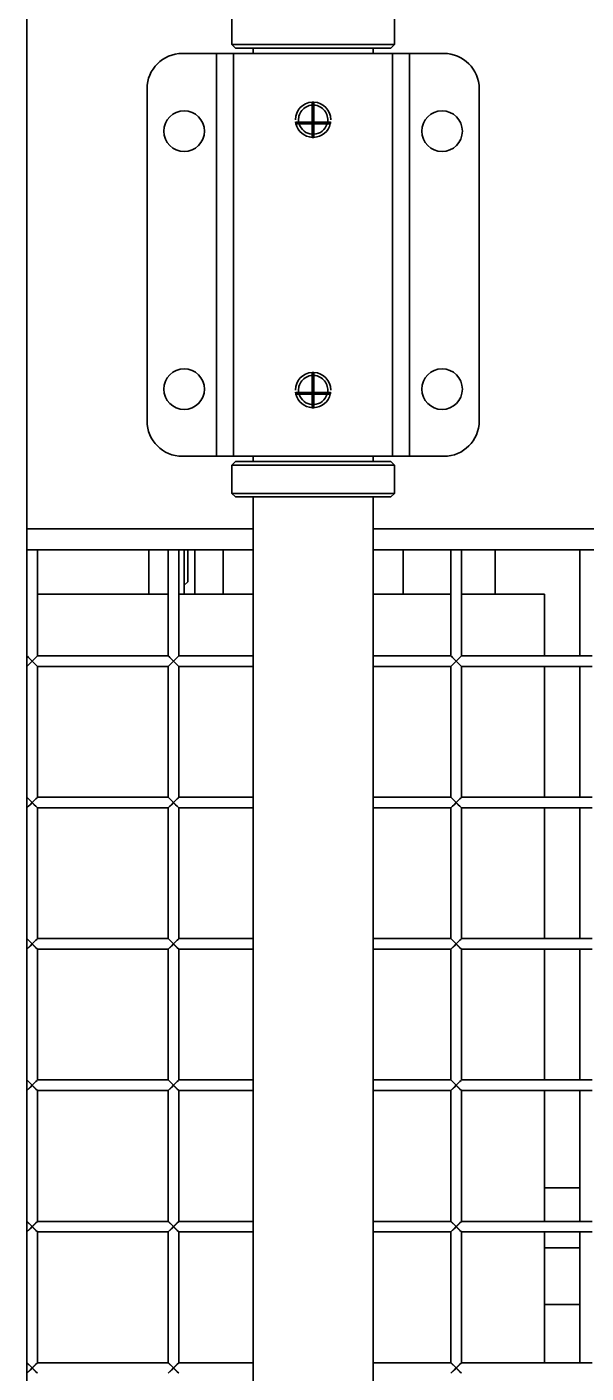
# Model space of a CAD drawing. Header units: millimetres. Extents: x 32496 to 166256, y 3504 to 23939.
# Drawn here: x 145206.7 to 145365, y 14264.9 to 14645.8 of the extents above; entities that cross this region are included whole.
import ezdxf

# ---------------------------------------------------------------- set-up
doc = ezdxf.new("R2010")
doc.units = ezdxf.units.MM
doc.layers.get('0').update_dxf_attribs({"lineweight": 35})

# ---------------------------------------------------------------- blocks, each defined once
blk = doc.blocks.new('8-1250')
at = {"linetype": 'Continuous'}
for p, q in [((-3389.63, -32408.79), (-3389.63, -32248.79)), ((-3331.63, -32265.79), (-3331.63, -32257.79)), ((-3285.63, -32265.79), (-3285.63, -32257.79)), ((-3345.63, -32268.29), (-3271.63, -32268.29)), ((-3335.93, -32268.29), (-3335.93, -32382.29)), ((-3331.63, -32265.79), (-3330.63, -32266.79)), ((-3285.63, -32265.79), (-3331.63, -32265.79)), ((-3331.13, -32268.29), (-3331.13, -32382.29)), ((-3286.63, -32266.79), (-3330.63, -32266.79)), ((-3325.63, -32266.79), (-3325.63, -32268.29)), ((-3291.63, -32266.79), (-3291.63, -32268.29)), ((-3285.63, -32265.79), (-3286.63, -32266.79)), ((-3286.13, -32382.29), (-3286.13, -32268.29)), ((-3281.33, -32382.29), (-3281.33, -32268.29)), ((-3355.63, -32278.29), (-3355.63, -32372.29)), ((-3261.63, -32278.29), (-3261.63, -32372.29)), ((-3308.88, -32287.71), (-3308.88, -32282.05)), ((-3308.63, -32292.04), (-3308.63, -32282.04)), ((-3308.63, -32292.04), (-3308.63, -32282.04)), ((-3308.38, -32282.05), (-3308.38, -32287.71)), ((-3313.54, -32287.96), (-3313.54, -32287.71)), ((-3313.54, -32287.71), (-3308.88, -32287.71)), ((-3313.49, -32288.21), (-3308.88, -32288.21)), ((-3308.88, -32292.03), (-3308.88, -32288.21)), ((-3308.38, -32287.71), (-3303.71, -32287.71)), ((-3308.38, -32288.21), (-3308.38, -32292.03)), ((-3308.38, -32288.21), (-3303.77, -32288.21)), ((-3303.71, -32287.71), (-3303.71, -32287.96)), ((-3308.88, -32364.21), (-3308.88, -32358.55)), ((-3308.63, -32368.54), (-3308.63, -32358.54)), ((-3308.63, -32368.54), (-3308.63, -32358.54)), ((-3308.38, -32358.55), (-3308.38, -32364.21)), ((-3313.54, -32364.46), (-3313.54, -32364.21)), ((-3313.54, -32364.21), (-3308.88, -32364.21)), ((-3313.49, -32364.71), (-3308.88, -32364.71)), ((-3308.88, -32368.53), (-3308.88, -32364.71)), ((-3308.38, -32364.21), (-3303.71, -32364.21)), ((-3308.38, -32364.71), (-3308.38, -32368.53)), ((-3308.38, -32364.71), (-3303.77, -32364.71)), ((-3303.71, -32364.21), (-3303.71, -32364.46)), ((-3271.63, -32382.29), (-3345.63, -32382.29)), ((-3331.63, -32384.79), (-3330.63, -32383.79)), ((-3330.63, -32383.79), (-3286.63, -32383.79)), ((-3325.63, -32382.29), (-3325.63, -32383.79)), ((-3291.63, -32382.29), (-3291.63, -32383.79)), ((-3285.63, -32384.79), (-3286.63, -32383.79)), ((-3331.63, -32392.79), (-3331.63, -32384.79)), ((-3331.63, -32384.79), (-3285.63, -32384.79)), ((-3285.63, -32392.79), (-3285.63, -32384.79)), ((-3331.63, -32392.79), (-3330.63, -32393.79)), ((-3285.63, -32392.79), (-3331.63, -32392.79)), ((-3286.63, -32393.79), (-3330.63, -32393.79)), ((-3325.63, -32393.79), (-3325.63, -33324.79)), ((-3291.63, -32393.79), (-3291.63, -33324.79)), ((-3285.63, -32392.79), (-3286.63, -32393.79)), ((-3325.63, -32402.79), (-3389.63, -32402.79)), ((-2665.63, -32402.79), (-3291.63, -32402.79)), ((-3389.63, -33311.79), (-3389.63, -32408.79)), ((-3389.63, -32408.79), (-3325.63, -32408.79)), ((-3386.63, -32408.79), (-3386.63, -32438.79)), ((-3355.13, -32408.79), (-3355.13, -32421.29)), ((-3349.63, -32408.79), (-3349.63, -32438.79)), ((-3346.63, -32408.79), (-3346.63, -32438.79)), ((-3345.13, -32421.29), (-3345.13, -32408.79)), ((-3344.13, -32417.79), (-3344.13, -32408.79)), ((-3342.13, -32408.79), (-3342.13, -32421.29)), ((-3334.13, -32421.29), (-3334.13, -32408.79)), ((-3291.63, -32408.79), (-2665.63, -32408.79)), ((-3283.13, -32408.79), (-3283.13, -32421.29)), ((-3269.63, -32408.79), (-3269.63, -32438.79)), ((-3266.63, -32408.79), (-3266.63, -32438.79)), ((-3257.13, -32408.79), (-3257.13, -32421.29)), ((-3233.13, -32438.79), (-3233.13, -32408.79)), ((-3345.13, -32418.79), (-3344.13, -32417.79)), ((-3349.63, -32421.29), (-3386.63, -32421.29)), ((-3325.63, -32421.29), (-3346.63, -32421.29)), ((-3269.63, -32421.29), (-3291.63, -32421.29)), ((-3243.13, -32421.29), (-3266.63, -32421.29)), ((-3243.13, -32438.79), (-3243.13, -32421.29)), ((-3389.63, -32441.79), (-3386.63, -32438.79)), ((-3389.63, -32438.79), (-3388.13, -32440.29)), ((-3386.63, -32441.79), (-3388.13, -32440.29)), ((-3386.63, -32438.79), (-3349.63, -32438.79)), ((-3349.63, -32441.79), (-3346.63, -32438.79)), ((-3349.63, -32438.79), (-3348.13, -32440.29)), ((-3346.63, -32441.79), (-3348.13, -32440.29)), ((-3346.63, -32438.79), (-3325.63, -32438.79)), ((-3291.63, -32438.79), (-3269.63, -32438.79)), ((-3269.63, -32441.79), (-3266.63, -32438.79)), ((-3269.63, -32438.79), (-3268.13, -32440.29)), ((-3266.63, -32441.79), (-3268.13, -32440.29)), ((-3266.63, -32438.79), (-3229.63, -32438.79)), ((-3386.63, -32441.79), (-3386.63, -32478.79)), ((-3386.63, -32441.79), (-3349.63, -32441.79)), ((-3349.63, -32441.79), (-3349.63, -32478.79)), ((-3346.63, -32441.79), (-3346.63, -32478.79)), ((-3346.63, -32441.79), (-3325.63, -32441.79)), ((-3291.63, -32441.79), (-3269.63, -32441.79)), ((-3269.63, -32441.79), (-3269.63, -32478.79)), ((-3266.63, -32441.79), (-3266.63, -32478.79)), ((-3266.63, -32441.79), (-3229.63, -32441.79)), ((-3243.13, -32478.79), (-3243.13, -32441.79)), ((-3233.13, -32478.79), (-3233.13, -32441.79)), ((-3389.63, -32481.79), (-3386.63, -32478.79)), ((-3389.63, -32478.79), (-3388.13, -32480.29)), ((-3386.63, -32478.79), (-3349.63, -32478.79)), ((-3349.63, -32481.79), (-3346.63, -32478.79)), ((-3349.63, -32478.79), (-3348.13, -32480.29)), ((-3346.63, -32478.79), (-3325.63, -32478.79)), ((-3291.63, -32478.79), (-3269.63, -32478.79)), ((-3269.63, -32481.79), (-3266.63, -32478.79)), ((-3269.63, -32478.79), (-3268.13, -32480.29)), ((-3266.63, -32478.79), (-3229.63, -32478.79)), ((-3386.63, -32481.79), (-3388.13, -32480.29)), ((-3386.63, -32481.79), (-3386.63, -32518.79)), ((-3386.63, -32481.79), (-3349.63, -32481.79)), ((-3349.63, -32481.79), (-3349.63, -32518.79)), ((-3346.63, -32481.79), (-3348.13, -32480.29)), ((-3346.63, -32481.79), (-3346.63, -32518.79)), ((-3346.63, -32481.79), (-3325.63, -32481.79)), ((-3291.63, -32481.79), (-3269.63, -32481.79)), ((-3269.63, -32481.79), (-3269.63, -32518.79)), ((-3266.63, -32481.79), (-3268.13, -32480.29)), ((-3266.63, -32481.79), (-3266.63, -32518.79)), ((-3266.63, -32481.79), (-3229.63, -32481.79)), ((-3243.13, -32518.79), (-3243.13, -32481.79)), ((-3233.13, -32518.79), (-3233.13, -32481.79)), ((-3389.63, -32521.79), (-3386.63, -32518.79)), ((-3389.63, -32518.79), (-3388.13, -32520.29)), ((-3386.63, -32521.79), (-3388.13, -32520.29)), ((-3386.63, -32518.79), (-3349.63, -32518.79)), ((-3349.63, -32521.79), (-3346.63, -32518.79)), ((-3349.63, -32518.79), (-3348.13, -32520.29)), ((-3346.63, -32521.79), (-3348.13, -32520.29)), ((-3346.63, -32518.79), (-3325.63, -32518.79)), ((-3291.63, -32518.79), (-3269.63, -32518.79)), ((-3269.63, -32521.79), (-3266.63, -32518.79)), ((-3269.63, -32518.79), (-3268.13, -32520.29)), ((-3266.63, -32521.79), (-3268.13, -32520.29)), ((-3266.63, -32518.79), (-3229.63, -32518.79)), ((-3386.63, -32521.79), (-3386.63, -32558.79)), ((-3386.63, -32521.79), (-3349.63, -32521.79)), ((-3349.63, -32521.79), (-3349.63, -32558.79)), ((-3346.63, -32521.79), (-3346.63, -32558.79)), ((-3346.63, -32521.79), (-3325.63, -32521.79)), ((-3291.63, -32521.79), (-3269.63, -32521.79)), ((-3269.63, -32521.79), (-3269.63, -32558.79)), ((-3266.63, -32521.79), (-3266.63, -32558.79)), ((-3266.63, -32521.79), (-3229.63, -32521.79)), ((-3243.13, -32558.79), (-3243.13, -32521.79)), ((-3233.13, -32558.79), (-3233.13, -32521.79)), ((-3389.63, -32561.79), (-3386.63, -32558.79)), ((-3389.63, -32558.79), (-3388.13, -32560.29)), ((-3386.63, -32558.79), (-3349.63, -32558.79)), ((-3349.63, -32561.79), (-3346.63, -32558.79)), ((-3349.63, -32558.79), (-3348.13, -32560.29)), ((-3346.63, -32558.79), (-3325.63, -32558.79)), ((-3291.63, -32558.79), (-3269.63, -32558.79)), ((-3269.63, -32561.79), (-3266.63, -32558.79)), ((-3269.63, -32558.79), (-3268.13, -32560.29)), ((-3266.63, -32558.79), (-3229.63, -32558.79)), ((-3386.63, -32561.79), (-3388.13, -32560.29)), ((-3386.63, -32561.79), (-3386.63, -32598.79)), ((-3386.63, -32561.79), (-3349.63, -32561.79)), ((-3349.63, -32561.79), (-3349.63, -32598.79)), ((-3346.63, -32561.79), (-3348.13, -32560.29)), ((-3346.63, -32561.79), (-3346.63, -32598.79)), ((-3346.63, -32561.79), (-3325.63, -32561.79)), ((-3291.63, -32561.79), (-3269.63, -32561.79)), ((-3269.63, -32561.79), (-3269.63, -32598.79)), ((-3266.63, -32561.79), (-3268.13, -32560.29)), ((-3266.63, -32561.79), (-3266.63, -32598.79)), ((-3266.63, -32561.79), (-3229.63, -32561.79)), ((-3243.13, -32598.79), (-3243.13, -32561.79)), ((-3233.13, -32598.79), (-3233.13, -32561.79)), ((-3233.13, -32589.29), (-3243.13, -32589.29)), ((-3389.63, -32601.79), (-3386.63, -32598.79)), ((-3389.63, -32598.79), (-3388.13, -32600.29)), ((-3386.63, -32601.79), (-3388.13, -32600.29)), ((-3386.63, -32598.79), (-3349.63, -32598.79)), ((-3349.63, -32601.79), (-3346.63, -32598.79)), ((-3349.63, -32598.79), (-3348.13, -32600.29)), ((-3346.63, -32601.79), (-3348.13, -32600.29)), ((-3346.63, -32598.79), (-3325.63, -32598.79)), ((-3291.63, -32598.79), (-3269.63, -32598.79)), ((-3269.63, -32601.79), (-3266.63, -32598.79)), ((-3269.63, -32598.79), (-3268.13, -32600.29)), ((-3266.63, -32601.79), (-3268.13, -32600.29)), ((-3266.63, -32598.79), (-3229.63, -32598.79)), ((-3386.63, -32601.79), (-3386.63, -32638.79)), ((-3386.63, -32601.79), (-3349.63, -32601.79)), ((-3349.63, -32601.79), (-3349.63, -32638.79)), ((-3346.63, -32601.79), (-3346.63, -32638.79)), ((-3346.63, -32601.79), (-3325.63, -32601.79)), ((-3291.63, -32601.79), (-3269.63, -32601.79)), ((-3269.63, -32601.79), (-3269.63, -32638.79)), ((-3266.63, -32601.79), (-3266.63, -32638.79)), ((-3266.63, -32601.79), (-3229.63, -32601.79)), ((-3243.13, -32638.79), (-3243.13, -32601.79)), ((-3233.13, -32638.79), (-3233.13, -32601.79)), ((-3233.13, -32606.29), (-3243.13, -32606.29)), ((-3233.13, -32622.29), (-3243.13, -32622.29)), ((-3389.63, -32641.79), (-3386.63, -32638.79)), ((-3389.63, -32638.79), (-3388.13, -32640.29)), ((-3386.63, -32638.79), (-3349.63, -32638.79)), ((-3349.63, -32641.79), (-3346.63, -32638.79)), ((-3349.63, -32638.79), (-3348.13, -32640.29)), ((-3346.63, -32638.79), (-3325.63, -32638.79)), ((-3291.63, -32638.79), (-3269.63, -32638.79)), ((-3269.63, -32641.79), (-3266.63, -32638.79)), ((-3269.63, -32638.79), (-3268.13, -32640.29)), ((-3266.63, -32638.79), (-3229.63, -32638.79)), ((-3386.63, -32641.79), (-3388.13, -32640.29)), ((-3346.63, -32641.79), (-3348.13, -32640.29)), ((-3266.63, -32641.79), (-3268.13, -32640.29))]:
    blk.add_line(p, q, dxfattribs=at)
for points in [[(-3389.51, -32438.9), (-3389.2, -32439.22), (-3388.71, -32439.71), (-3387.54, -32440.88)], [(-3388.13, -32440.29), (-3388.72, -32440.88), (-3389.19, -32441.35)], [(-3388.13, -32440.29), (-3387.54, -32439.7), (-3387.07, -32439.23), (-3386.74, -32438.9)], [(-3386.74, -32441.67), (-3387.07, -32441.35), (-3387.54, -32440.88)], [(-3349.51, -32438.9), (-3349.2, -32439.22), (-3348.71, -32439.71), (-3347.54, -32440.88)], [(-3348.13, -32440.29), (-3348.72, -32440.88), (-3349.19, -32441.35)], [(-3348.13, -32440.29), (-3347.54, -32439.7), (-3347.07, -32439.23), (-3346.74, -32438.9)], [(-3346.74, -32441.67), (-3347.07, -32441.35), (-3347.54, -32440.88)], [(-3269.51, -32438.9), (-3269.2, -32439.22), (-3268.71, -32439.71), (-3267.54, -32440.88)], [(-3268.13, -32440.29), (-3268.72, -32440.88), (-3269.19, -32441.35)], [(-3268.13, -32440.29), (-3267.54, -32439.7), (-3267.07, -32439.23), (-3266.74, -32438.9)], [(-3266.74, -32441.67), (-3267.07, -32441.35), (-3267.54, -32440.88)], [(-3389.51, -32478.9), (-3389.2, -32479.22), (-3388.71, -32479.71), (-3387.54, -32480.88)], [(-3388.13, -32480.29), (-3387.54, -32479.7), (-3387.07, -32479.23), (-3386.74, -32478.9)], [(-3349.51, -32478.9), (-3349.2, -32479.22), (-3348.71, -32479.71), (-3347.54, -32480.88)], [(-3348.13, -32480.29), (-3347.54, -32479.7), (-3347.07, -32479.23), (-3346.74, -32478.9)], [(-3269.51, -32478.9), (-3269.2, -32479.22), (-3268.71, -32479.71), (-3267.54, -32480.88)], [(-3268.13, -32480.29), (-3267.54, -32479.7), (-3267.07, -32479.23), (-3266.74, -32478.9)], [(-3388.13, -32480.29), (-3388.72, -32480.88), (-3389.19, -32481.35)], [(-3386.74, -32481.67), (-3387.07, -32481.35), (-3387.54, -32480.88)], [(-3348.13, -32480.29), (-3348.72, -32480.88), (-3349.19, -32481.35)], [(-3346.74, -32481.67), (-3347.07, -32481.35), (-3347.54, -32480.88)], [(-3268.13, -32480.29), (-3268.72, -32480.88), (-3269.19, -32481.35)], [(-3266.74, -32481.67), (-3267.07, -32481.35), (-3267.54, -32480.88)], [(-3389.51, -32518.9), (-3389.2, -32519.22), (-3388.71, -32519.71), (-3387.54, -32520.88)], [(-3388.13, -32520.29), (-3388.72, -32520.88), (-3389.19, -32521.35)], [(-3388.13, -32520.29), (-3387.54, -32519.7), (-3387.07, -32519.23), (-3386.74, -32518.9)], [(-3386.74, -32521.67), (-3387.07, -32521.35), (-3387.54, -32520.88)], [(-3349.51, -32518.9), (-3349.2, -32519.22), (-3348.71, -32519.71), (-3347.54, -32520.88)], [(-3348.13, -32520.29), (-3348.72, -32520.88), (-3349.19, -32521.35)], [(-3348.13, -32520.29), (-3347.54, -32519.7), (-3347.07, -32519.23), (-3346.74, -32518.9)], [(-3346.74, -32521.67), (-3347.07, -32521.35), (-3347.54, -32520.88)], [(-3269.51, -32518.9), (-3269.2, -32519.22), (-3268.71, -32519.71), (-3267.54, -32520.88)], [(-3268.13, -32520.29), (-3268.72, -32520.88), (-3269.19, -32521.35)], [(-3268.13, -32520.29), (-3267.54, -32519.7), (-3267.07, -32519.23), (-3266.74, -32518.9)], [(-3266.74, -32521.67), (-3267.07, -32521.35), (-3267.54, -32520.88)], [(-3389.51, -32558.9), (-3389.2, -32559.22), (-3388.71, -32559.71), (-3387.54, -32560.88)], [(-3388.13, -32560.29), (-3387.54, -32559.7), (-3387.07, -32559.23), (-3386.74, -32558.9)], [(-3349.51, -32558.9), (-3349.2, -32559.22), (-3348.71, -32559.71), (-3347.54, -32560.88)], [(-3348.13, -32560.29), (-3347.54, -32559.7), (-3347.07, -32559.23), (-3346.74, -32558.9)], [(-3269.51, -32558.9), (-3269.2, -32559.22), (-3268.71, -32559.71), (-3267.54, -32560.88)], [(-3268.13, -32560.29), (-3267.54, -32559.7), (-3267.07, -32559.23), (-3266.74, -32558.9)], [(-3388.13, -32560.29), (-3388.72, -32560.88), (-3389.19, -32561.35)], [(-3386.74, -32561.67), (-3387.07, -32561.35), (-3387.54, -32560.88)], [(-3348.13, -32560.29), (-3348.72, -32560.88), (-3349.19, -32561.35)], [(-3346.74, -32561.67), (-3347.07, -32561.35), (-3347.54, -32560.88)], [(-3268.13, -32560.29), (-3268.72, -32560.88), (-3269.19, -32561.35)], [(-3266.74, -32561.67), (-3267.07, -32561.35), (-3267.54, -32560.88)], [(-3389.51, -32598.9), (-3389.2, -32599.22), (-3388.71, -32599.71), (-3387.54, -32600.88)], [(-3388.13, -32600.29), (-3388.72, -32600.88), (-3389.19, -32601.35)], [(-3388.13, -32600.29), (-3387.54, -32599.7), (-3387.07, -32599.23), (-3386.74, -32598.9)], [(-3386.74, -32601.67), (-3387.07, -32601.35), (-3387.54, -32600.88)], [(-3349.51, -32598.9), (-3349.2, -32599.22), (-3348.71, -32599.71), (-3347.54, -32600.88)], [(-3348.13, -32600.29), (-3348.72, -32600.88), (-3349.19, -32601.35)], [(-3348.13, -32600.29), (-3347.54, -32599.7), (-3347.07, -32599.23), (-3346.74, -32598.9)], [(-3346.74, -32601.67), (-3347.07, -32601.35), (-3347.54, -32600.88)], [(-3269.51, -32598.9), (-3269.2, -32599.22), (-3268.71, -32599.71), (-3267.54, -32600.88)], [(-3268.13, -32600.29), (-3268.72, -32600.88), (-3269.19, -32601.35)], [(-3268.13, -32600.29), (-3267.54, -32599.7), (-3267.07, -32599.23), (-3266.74, -32598.9)], [(-3266.74, -32601.67), (-3267.07, -32601.35), (-3267.54, -32600.88)], [(-3389.51, -32638.9), (-3389.2, -32639.22), (-3388.71, -32639.71), (-3387.54, -32640.88)], [(-3388.13, -32640.29), (-3387.54, -32639.7), (-3387.07, -32639.23), (-3386.74, -32638.9)], [(-3349.51, -32638.9), (-3349.2, -32639.22), (-3348.71, -32639.71), (-3347.54, -32640.88)], [(-3348.13, -32640.29), (-3347.54, -32639.7), (-3347.07, -32639.23), (-3346.74, -32638.9)], [(-3269.51, -32638.9), (-3269.2, -32639.22), (-3268.71, -32639.71), (-3267.54, -32640.88)], [(-3268.13, -32640.29), (-3267.54, -32639.7), (-3267.07, -32639.23), (-3266.74, -32638.9)], [(-3388.13, -32640.29), (-3388.72, -32640.88), (-3389.19, -32641.35)], [(-3386.74, -32641.67), (-3387.07, -32641.35), (-3387.54, -32640.88)], [(-3348.13, -32640.29), (-3348.72, -32640.88), (-3349.19, -32641.35)], [(-3346.74, -32641.67), (-3347.07, -32641.35), (-3347.54, -32640.88)], [(-3268.13, -32640.29), (-3268.72, -32640.88), (-3269.19, -32641.35)], [(-3266.74, -32641.67), (-3267.07, -32641.35), (-3267.54, -32640.88)]]:
    blk.add_lwpolyline(points, dxfattribs=at)
for centre in [(-3345.13, -32290.29), (-3272.13, -32290.29), (-3345.13, -32363.29), (-3272.13, -32363.29)]:
    blk.add_circle(centre, 5.75, dxfattribs=at)
for centre, radius, start, end in [((-3345.63, -32278.29), 10, 90, 180), ((-3271.63, -32278.29), 10, 0, 90), ((-3308.63, -32287.04), 5, 92.8665, 180), ((-3308.63, -32287.04), 4.13, 93.467, 189.3474), ((-3308.63, -32287.04), 5, 87.1502, 92.8403), ((-3308.63, -32287.04), 4, 90, 93.5843), ((-3308.63, -32287.04), 4, 86.4146, 90), ((-3308.63, -32287.04), 5, 0, 87.134), ((-3308.63, -32287.04), 4.13, 350.6526, 86.533), ((-3308.63, -32287.04), 5, 187.0797, 190.6196), ((-3308.63, -32287.04), 5, 190.5887, 193.5315), ((-3308.63, -32287.04), 5, 193.5497, 267.1335), ((-3308.63, -32287.04), 4.13, 196.4614, 266.533), ((-3308.63, -32287.04), 4, 189.6635, 197.0293), ((-3308.63, -32287.04), 5, 272.866, 346.4503), ((-3308.63, -32287.04), 4.13, 273.467, 343.5386), ((-3308.63, -32287.04), 4, 342.9707, 350.3365), ((-3308.63, -32287.04), 5, 346.4631, 349.4064), ((-3308.63, -32287.04), 5, 349.3803, 352.9202), ((-3308.63, -32287.04), 4, 266.4151, 270), ((-3308.63, -32287.04), 5, 267.1285, 272.8522), ((-3308.63, -32287.04), 4, 270, 273.5833), ((-3308.63, -32363.54), 5, 92.8665, 180), ((-3308.63, -32363.54), 4.13, 93.467, 189.3474), ((-3308.63, -32363.54), 5, 87.1502, 92.8403), ((-3308.63, -32363.54), 4, 90, 93.5849), ((-3308.63, -32363.54), 4, 86.4146, 90), ((-3308.63, -32363.54), 5, 0, 87.134), ((-3308.63, -32363.54), 4.13, 350.6526, 86.533), ((-3308.63, -32363.54), 5, 187.0797, 190.6196), ((-3308.63, -32363.54), 5, 190.5887, 193.5315), ((-3308.63, -32363.54), 5, 193.5497, 267.1335), ((-3308.63, -32363.54), 4.13, 196.4614, 266.533), ((-3308.63, -32363.54), 4, 189.6635, 197.0293), ((-3308.63, -32363.54), 5, 272.866, 346.4503), ((-3308.63, -32363.54), 4.13, 273.467, 343.5386), ((-3308.63, -32363.54), 4, 342.9707, 350.3365), ((-3308.63, -32363.54), 5, 346.4631, 349.4065), ((-3308.63, -32363.54), 5, 349.3803, 352.9202), ((-3308.63, -32363.54), 4, 266.4151, 270), ((-3308.63, -32363.54), 5, 267.1285, 272.8522), ((-3308.63, -32363.54), 4, 270, 273.5833), ((-3345.63, -32372.29), 10, 180, 270), ((-3271.63, -32372.29), 10, 270, 0)]:
    blk.add_arc(centre, radius, start, end, dxfattribs=at)

msp = doc.modelspace()

# ---------------------------------------------------------------- block references
at = {"color": 6}
msp.add_blockref('8-1250', (148596.331, 46906.597), dxfattribs=at)

doc.saveas('drawing.dxf')
